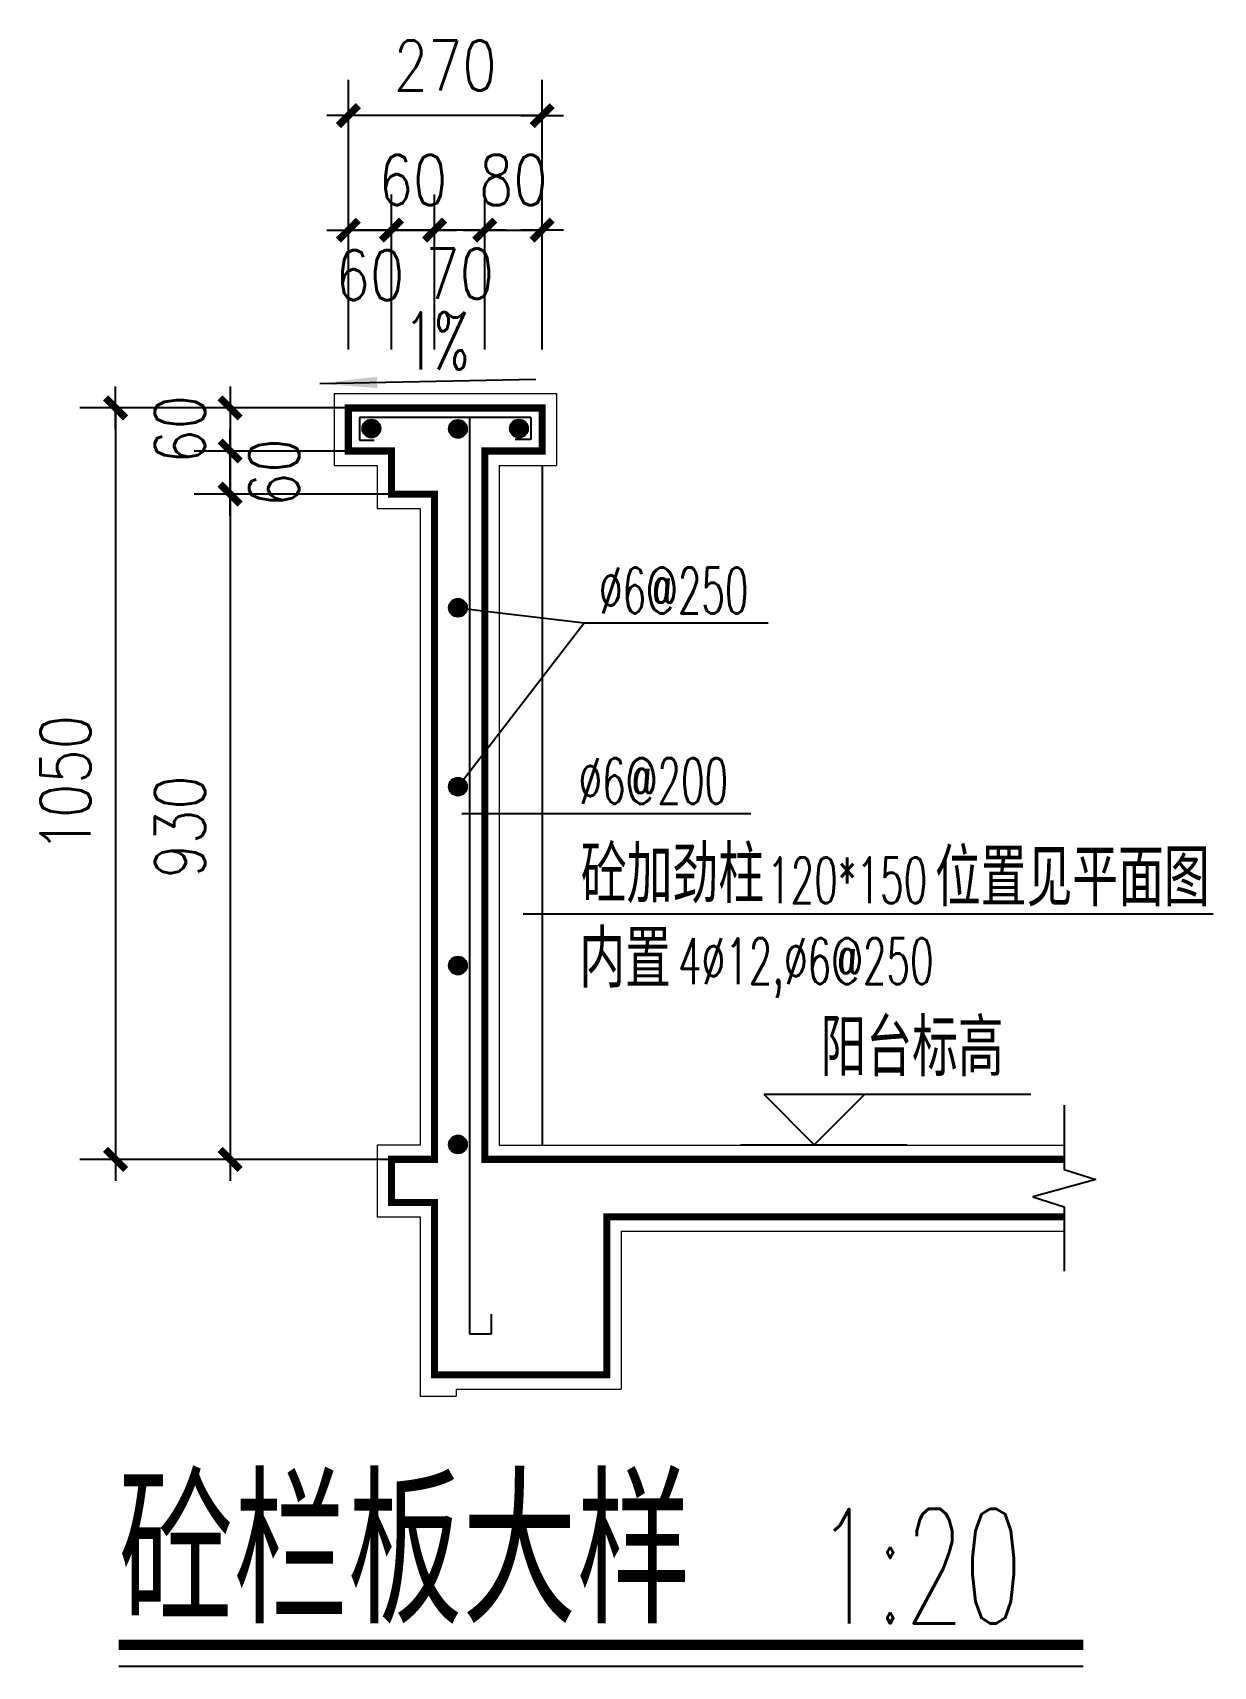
# Model space of a CAD drawing. Extents: x -56448 to -54798, y -795814 to -793531.
import ezdxf
from ezdxf.enums import TextEntityAlignment as Align

# ---------------------------------------------------------------- set-up
doc = ezdxf.new("R2010")
doc.units = 0
doc.header["$LTSCALE"] = 1000
doc.layers.get('0').update_dxf_attribs({"linetype": 'CONTINUOUS'})
doc.layers.get('Defpoints').update_dxf_attribs({"linetype": 'CONTINUOUS'})
for name, color, linetype in [('LINE', 3, 'CONTINUOUS'), ('OTHER', 7, 'CONTINUOUS'), ('PUB_DIM', 3, 'CONTINUOUS'), ('PUB_TEXT', 7, 'CONTINUOUS'), ('PUB_WALL', 9, 'CONTINUOUS'), ('S_FLOOR', 2, 'CONTINUOUS'), ('WALL', 255, 'CONTINUOUS')]:
    doc.layers.add(name, color=color, linetype=linetype)
doc.layers.add('WINDOW', color=4, linetype='CONTINUOUS', lineweight=20)
doc.styles.add('_HZTXT', font='txt.shx', dxfattribs={"width": 0.8, "bigfont": 'HZTXT.shx'})
doc.styles.add('_SIMPLEX', font='SIMPLEX.shx', dxfattribs={"width": 0.6})
doc.styles.add('DIM_FONT', font='SIMPLEX', dxfattribs={"width": 0.8})
doc.dimstyles.new('DIMN20', dxfattribs={"dimscale": 0.2, "dimtxt": 350, "dimasz": 1, "dimexe": 250, "dimexo": 300, "dimgap": 175, "dimtad": 1, "dimdec": 0, "dimzin": 0, "dimdsep": 46, "dimtxsty": 'DIM_FONT', "dimblk": '_DIMX', "dimcen": 0.09, "dimclrt": 7, "dimadec": 0, "dimazin": 0, "dimtfac": 1, "dimtdec": 0, "dimtix": 1, "dimtmove": 2, "dimatfit": 3, "dimldrblk": '_DIMX', "dimfxl": 1, "dimtolj": 1, "dimtzin": 0, "dimarcsym": 0})

# ---------------------------------------------------------------- blocks, each defined once
blk = doc.blocks.new('_DIMX')
blk.add_line((-150, 0), (150, 0))
at = {"const_width": 50}
blk.add_lwpolyline([(-70, -70), (70, 70)], dxfattribs=at)
blk = doc.blocks.new('*D15')
at = {"layer": 'Defpoints', "color": 0}
for p in [(-56007.1, -793646.5, 0), (-56007.1, -793873.4, 0), (-55736.3, -793873.4, 0)]:
    blk.add_point(p, dxfattribs=at)
at = {"layer": 'PUB_DIM', "color": 0, "lineweight": -2}
for p, q in [((-56007.1, -793813.4, 0), (-56007.1, -793596.5, 0)), ((-55736.3, -793813.4, 0), (-55736.3, -793596.5, 0)), ((-55736.5, -793646.5, 0), (-56006.9, -793646.5, 0))]:
    blk.add_line(p, q, dxfattribs=at)
at = {"layer": 'PUB_DIM', "color": 0, "lineweight": -2, "xscale": 0.2, "yscale": 0.2, "zscale": 0.2, "rotation": 180}
blk.add_blockref('_DIMX', (-56007.1, -793646.5, 0), dxfattribs=at)
at = {"layer": 'PUB_DIM', "color": 0, "lineweight": -2, "xscale": 0.2, "yscale": 0.2, "zscale": 0.2}
blk.add_blockref('_DIMX', (-55736.3, -793646.5, 0), dxfattribs=at)
at = {"layer": 'PUB_DIM', "color": 7, "insert": (-55871.7, -793576.5, 0), "char_height": 70, "attachment_point": 5, "style": 'DIM_FONT'}
blk.add_mtext('\\A1;270', dxfattribs=at)
blk = doc.blocks.new('*D16')
at = {"layer": 'Defpoints', "color": 0}
for p in [(-56007.1, -793806.5, 0), (-56007.1, -794033.4, 0), (-55946.9, -794033.4, 0)]:
    blk.add_point(p, dxfattribs=at)
at = {"layer": 'PUB_DIM', "color": 0, "lineweight": -2}
for p, q in [((-56007.1, -793973.4, 0), (-56007.1, -793756.5, 0)), ((-55946.9, -793973.4, 0), (-55946.9, -793756.5, 0)), ((-56007.3, -793806.5, 0), (-56007.5, -793806.5, 0)), ((-55946.9, -793806.5, 0), (-56007.1, -793806.5, 0)), ((-55946.7, -793806.5, 0), (-55946.5, -793806.5, 0))]:
    blk.add_line(p, q, dxfattribs=at)
at = {"layer": 'PUB_DIM', "color": 0, "lineweight": -2, "xscale": 0.2, "yscale": 0.2, "zscale": 0.2}
blk.add_blockref('_DIMX', (-56007.1, -793806.5, 0), dxfattribs=at)
at = {"layer": 'PUB_DIM', "color": 0, "lineweight": -2, "xscale": 0.2, "yscale": 0.2, "zscale": 0.2, "rotation": 180}
blk.add_blockref('_DIMX', (-55946.9, -793806.5, 0), dxfattribs=at)
at = {"layer": 'PUB_DIM', "color": 7, "insert": (-55977, -793869.5, 0), "char_height": 70, "attachment_point": 5, "style": 'DIM_FONT'}
blk.add_mtext('\\A1;60', dxfattribs=at)
blk = doc.blocks.new('*D17')
at = {"layer": 'Defpoints', "color": 0}
for p in [(-55883.8, -794175.4, 0), (-56172.5, -795105.2, 0), (-55883.8, -795105.2, 0)]:
    blk.add_point(p, dxfattribs=at)
at = {"layer": 'PUB_DIM', "color": 0, "lineweight": -2}
for p, q in [((-55943.8, -794175.4, 0), (-56222.5, -794175.4, 0)), ((-56172.5, -794175.6, 0), (-56172.5, -795105, 0)), ((-55943.8, -795105.2, 0), (-56222.5, -795105.2, 0))]:
    blk.add_line(p, q, dxfattribs=at)
at = {"layer": 'PUB_DIM', "color": 0, "lineweight": -2, "xscale": 0.2, "yscale": 0.2, "zscale": 0.2}
for p, rotation in [((-56172.5, -794175.4, 0), 90), ((-56172.5, -795105.2, 0), 270)]:
    blk.add_blockref('_DIMX', p, dxfattribs=dict(at, rotation=rotation))
at = {"layer": 'PUB_DIM', "color": 7, "insert": (-56242.5, -794640.3, 0), "char_height": 70, "attachment_point": 5, "rotation": 90, "style": 'DIM_FONT'}
blk.add_mtext('\\A1;930', dxfattribs=at)
blk = doc.blocks.new('*D18')
at = {"layer": 'Defpoints', "color": 0}
for p in [(-55883.8, -794115.2, 0), (-56172.5, -794175.4, 0), (-55883.8, -794175.4, 0)]:
    blk.add_point(p, dxfattribs=at)
at = {"layer": 'PUB_DIM', "color": 0, "lineweight": -2}
for p, q in [((-55943.8, -794115.2, 0), (-56222.5, -794115.2, 0)), ((-56172.5, -794115, 0), (-56172.5, -794114.8, 0)), ((-56172.5, -794115.2, 0), (-56172.5, -794175.4, 0)), ((-55943.8, -794175.4, 0), (-56222.5, -794175.4, 0)), ((-56172.5, -794175.6, 0), (-56172.5, -794175.8, 0))]:
    blk.add_line(p, q, dxfattribs=at)
at = {"layer": 'PUB_DIM', "color": 0, "lineweight": -2, "xscale": 0.2, "yscale": 0.2, "zscale": 0.2}
for p, rotation in [((-56172.5, -794115.2, 0), 270), ((-56172.5, -794175.4, 0), 90)]:
    blk.add_blockref('_DIMX', p, dxfattribs=dict(at, rotation=rotation))
at = {"layer": 'PUB_DIM', "color": 7, "insert": (-56110.8, -794145.3, 0), "char_height": 70, "attachment_point": 5, "rotation": 90, "style": 'DIM_FONT'}
blk.add_mtext('\\A1;60', dxfattribs=at)
blk = doc.blocks.new('*D19')
at = {"layer": 'Defpoints', "color": 0}
for p in [(-55883.8, -794055, 0), (-56172.5, -794115.2, 0), (-55883.8, -794115.2, 0)]:
    blk.add_point(p, dxfattribs=at)
at = {"layer": 'PUB_DIM', "color": 0, "lineweight": -2}
for p, q in [((-55943.8, -794055, 0), (-56222.5, -794055, 0)), ((-56172.5, -794054.8, 0), (-56172.5, -794054.6, 0)), ((-56172.5, -794055, 0), (-56172.5, -794115.2, 0)), ((-55943.8, -794115.2, 0), (-56222.5, -794115.2, 0)), ((-56172.5, -794115.4, 0), (-56172.5, -794115.6, 0))]:
    blk.add_line(p, q, dxfattribs=at)
at = {"layer": 'PUB_DIM', "color": 0, "lineweight": -2, "xscale": 0.2, "yscale": 0.2, "zscale": 0.2}
for p, rotation in [((-56172.5, -794055, 0), 270), ((-56172.5, -794115.2, 0), 90)]:
    blk.add_blockref('_DIMX', p, dxfattribs=dict(at, rotation=rotation))
at = {"layer": 'PUB_DIM', "color": 7, "insert": (-56242.5, -794085.1, 0), "char_height": 70, "attachment_point": 5, "rotation": 90, "style": 'DIM_FONT'}
blk.add_mtext('\\A1;60', dxfattribs=at)
blk = doc.blocks.new('_ARROW')
blk.add_solid([(0, 0), (-1, 0.1), (-1, -0.1)])
blk = doc.blocks.new('*D20')
at = {"layer": 'Defpoints', "color": 0}
for p in [(-56043.8, -794055, 0), (-56332.5, -795105.2, 0), (-56043.8, -795105.2, 0)]:
    blk.add_point(p, dxfattribs=at)
at = {"layer": 'PUB_DIM', "color": 0, "lineweight": -2}
for p, q in [((-56103.8, -794055, 0), (-56382.5, -794055, 0)), ((-56332.5, -794055.2, 0), (-56332.5, -795105, 0)), ((-56103.8, -795105.2, 0), (-56382.5, -795105.2, 0))]:
    blk.add_line(p, q, dxfattribs=at)
at = {"layer": 'PUB_DIM', "color": 0, "lineweight": -2, "xscale": 0.2, "yscale": 0.2, "zscale": 0.2}
for p, rotation in [((-56332.5, -794055, 0), 90), ((-56332.5, -795105.2, 0), 270)]:
    blk.add_blockref('_DIMX', p, dxfattribs=dict(at, rotation=rotation))
at = {"layer": 'PUB_DIM', "color": 7, "insert": (-56402.5, -794580.1, 0), "char_height": 70, "attachment_point": 5, "rotation": 90, "style": 'DIM_FONT'}
blk.add_mtext('\\A1;1050', dxfattribs=at)
blk = doc.blocks.new('A$C1A033C7C')
at = {"layer": 'PUB_DIM'}
blk.add_hatch(color=256, dxfattribs=at).paths.add_polyline_path([(0, 12.6, 1), (25.2, 12.6, 1)])
blk.add_circle((12.6, 12.6), 12.6, dxfattribs=at)
blk = doc.blocks.new('A$C67EF7FA2')
at = {"layer": 'S_FLOOR'}
blk.add_blockref('A$C1A033C7C', (0, 0), dxfattribs=at)
blk = doc.blocks.new('*D21')
at = {"layer": 'Defpoints', "color": 0}
for p in [(-55886.7, -793806.5, 0), (-55886.7, -794033.4, 0), (-55816.5, -794033.4, 0)]:
    blk.add_point(p, dxfattribs=at)
at = {"layer": 'PUB_DIM', "color": 0, "lineweight": -2}
for p, q in [((-55886.7, -793973.4, 0), (-55886.7, -793756.5, 0)), ((-55816.5, -793973.4, 0), (-55816.5, -793756.5, 0)), ((-55886.9, -793806.5, 0), (-55887.1, -793806.5, 0)), ((-55816.5, -793806.5, 0), (-55886.7, -793806.5, 0)), ((-55816.3, -793806.5, 0), (-55816.1, -793806.5, 0))]:
    blk.add_line(p, q, dxfattribs=at)
at = {"layer": 'PUB_DIM', "color": 0, "lineweight": -2, "xscale": 0.2, "yscale": 0.2, "zscale": 0.2}
blk.add_blockref('_DIMX', (-55886.7, -793806.5, 0), dxfattribs=at)
at = {"layer": 'PUB_DIM', "color": 0, "lineweight": -2, "xscale": 0.2, "yscale": 0.2, "zscale": 0.2, "rotation": 180}
blk.add_blockref('_DIMX', (-55816.5, -793806.5, 0), dxfattribs=at)
at = {"layer": 'PUB_DIM', "color": 7, "insert": (-55851.6, -793867.4, 0), "char_height": 70, "attachment_point": 5, "style": 'DIM_FONT'}
blk.add_mtext('\\A1;70', dxfattribs=at)
blk = doc.blocks.new('*D22')
at = {"layer": 'Defpoints', "color": 0}
for p in [(-55946.9, -793806.5, 0), (-55946.9, -794033.4, 0), (-55886.7, -794033.4, 0)]:
    blk.add_point(p, dxfattribs=at)
at = {"layer": 'PUB_DIM', "color": 0, "lineweight": -2}
for p, q in [((-55946.9, -793973.4, 0), (-55946.9, -793756.5, 0)), ((-55886.7, -793973.4, 0), (-55886.7, -793756.5, 0)), ((-55947.1, -793806.5, 0), (-55947.3, -793806.5, 0)), ((-55886.7, -793806.5, 0), (-55946.9, -793806.5, 0)), ((-55886.5, -793806.5, 0), (-55886.3, -793806.5, 0))]:
    blk.add_line(p, q, dxfattribs=at)
at = {"layer": 'PUB_DIM', "color": 0, "lineweight": -2, "xscale": 0.2, "yscale": 0.2, "zscale": 0.2}
blk.add_blockref('_DIMX', (-55946.9, -793806.5, 0), dxfattribs=at)
at = {"layer": 'PUB_DIM', "color": 0, "lineweight": -2, "xscale": 0.2, "yscale": 0.2, "zscale": 0.2, "rotation": 180}
blk.add_blockref('_DIMX', (-55886.7, -793806.5, 0), dxfattribs=at)
at = {"layer": 'PUB_DIM', "color": 7, "insert": (-55916.8, -793736.5, 0), "char_height": 70, "attachment_point": 5, "style": 'DIM_FONT'}
blk.add_mtext('\\A1;60', dxfattribs=at)
blk = doc.blocks.new('*D23')
at = {"layer": 'Defpoints', "color": 0}
for p in [(-55736.3, -793806.5, 0), (-55816.5, -794033.4, 0), (-55736.3, -794033.4, 0)]:
    blk.add_point(p, dxfattribs=at)
at = {"layer": 'PUB_DIM', "color": 0, "lineweight": -2}
for p, q in [((-55816.5, -793973.4, 0), (-55816.5, -793756.5, 0)), ((-55736.3, -793973.4, 0), (-55736.3, -793756.5, 0)), ((-55816.7, -793806.5, 0), (-55816.9, -793806.5, 0)), ((-55816.5, -793806.5, 0), (-55736.3, -793806.5, 0)), ((-55736.1, -793806.5, 0), (-55735.9, -793806.5, 0))]:
    blk.add_line(p, q, dxfattribs=at)
at = {"layer": 'PUB_DIM', "color": 0, "lineweight": -2, "xscale": 0.2, "yscale": 0.2, "zscale": 0.2}
blk.add_blockref('_DIMX', (-55816.5, -793806.5, 0), dxfattribs=at)
at = {"layer": 'PUB_DIM', "color": 0, "lineweight": -2, "xscale": 0.2, "yscale": 0.2, "zscale": 0.2, "rotation": 180}
blk.add_blockref('_DIMX', (-55736.3, -793806.5, 0), dxfattribs=at)
at = {"layer": 'PUB_DIM', "color": 7, "insert": (-55776.4, -793736.5, 0), "char_height": 70, "attachment_point": 5, "style": 'DIM_FONT'}
blk.add_mtext('\\A1;80', dxfattribs=at)

msp = doc.modelspace()

# ---------------------------------------------------------------- linework, layer by layer
at = {"layer": 'LINE'}
for p, q in [((-55991.8, -794068.3, 0), (-55991.8, -794100, 0)), ((-55752.3, -794068.3, 0), (-55991.8, -794068.3, 0)), ((-55837.9, -794068.3, 0), (-55837.9, -795349, 0)), ((-55752.3, -794068.3, 0), (-55752.3, -794099.3, 0)), ((-55991.8, -794100, 0), (-55970.9, -794100, 0)), ((-55752.3, -794099.3, 0), (-55774.2, -794099.3, 0)), ((-55736.2, -794135.3, 0), (-55736.2, -795085.2, 0)), ((-55854.2, -794334.3, 0), (-55677.5, -794355.5, 0)), ((-55854.2, -794584.3, 0), (-55677.5, -794355.5, 0)), ((-55677.5, -794355.5, 0), (-55420.5, -794355.5, 0)), ((-55459.1, -795084.7, 0), (-55226, -795084.7, 0)), ((-55806.9, -795349, 0), (-55806.9, -795321.7, 0)), ((-55837.9, -795349, 0), (-55806.9, -795349, 0))]:
    msp.add_line(p, q, dxfattribs=at)
at = {"layer": 'OTHER'}
for p, q in [((-55006.6, -795029.2, 0), (-55006.6, -795119.4, 0)), ((-55006.6, -795119.4, 0), (-54962.6, -795133.4, 0)), ((-54962.6, -795133.4, 0), (-55050.6, -795157.4, 0)), ((-55050.6, -795157.4, 0), (-55006.6, -795171.4, 0)), ((-55006.6, -795171.4, 0), (-55006.6, -795261.5, 0))]:
    msp.add_line(p, q, dxfattribs=at)
at = {"layer": 'PUB_DIM'}
for p, q in [((-55848.5, -794621.8, 0), (-55444.7, -794621.8, 0)), ((-54798.2, -794762.6, 0), (-55762.6, -794762.6, 0)), ((-55355.9, -795084.7, 0), (-55425.9, -795014.7, 0)), ((-55053.3, -795014.7, 0), (-55425.9, -795014.7, 0)), ((-55285.9, -795014.7, 0), (-55355.9, -795084.7, 0))]:
    msp.add_line(p, q, dxfattribs=at)
at = {"layer": 'PUB_DIM', "elevation": 0}
msp.add_lwpolyline([(-56046.9, -794021), (-55745.1, -794014.6)], dxfattribs=at)
at = {"layer": 'PUB_TEXT', "const_width": 14, "elevation": 0}
msp.add_lwpolyline([(-56328.1, -795783.6), (-54980, -795783.6)], dxfattribs=at)
at = {"layer": 'PUB_TEXT', "elevation": 0}
msp.add_lwpolyline([(-56328.1, -795813.6), (-54980, -795813.6)], dxfattribs=at)
at = {"layer": 'PUB_WALL', "const_width": 10, "elevation": 0}
msp.add_lwpolyline([(-55006.6, -795185.5), (-55646, -795185.5), (-55646, -795406.2), (-55886.7, -795406.2), (-55886.7, -795165.4), (-55946.9, -795165.4), (-55946.9, -795105.2), (-55886.7, -795105.2), (-55886.7, -794175.4), (-55946.9, -794175.4), (-55946.9, -794115.2), (-56007.1, -794115.2), (-56007.1, -794055), (-55736.3, -794055), (-55736.3, -794115.2), (-55816.5, -794115.2), (-55816.5, -795105.2), (-55006.6, -795105.2)], dxfattribs=at)
at = {"layer": 'WALL'}
for p, q in [((-56007.1, -794055, 0), (-55736.3, -794055, 0)), ((-56007.1, -794055, 0), (-56007.1, -794115.2, 0)), ((-55736.3, -794055, 0), (-55736.3, -794115.2, 0)), ((-56007.1, -794115.2, 0), (-55946.9, -794115.2, 0)), ((-55946.9, -794115.2, 0), (-55946.9, -794175.4, 0)), ((-55816.5, -794115.2, 0), (-55816.5, -795105.2, 0)), ((-55816.5, -794115.2, 0), (-55736.3, -794115.2, 0)), ((-55946.9, -794175.4, 0), (-55886.7, -794175.4, 0)), ((-55886.7, -794175.4, 0), (-55886.7, -795105.2, 0)), ((-55886.7, -795105.2, 0), (-55946.9, -795105.2, 0)), ((-55946.9, -795105.2, 0), (-55946.9, -795165.4, 0)), ((-55816.5, -795105.2, 0), (-55006.6, -795105.2, 0)), ((-55946.9, -795165.4, 0), (-55886.7, -795165.4, 0)), ((-55886.7, -795165.4, 0), (-55886.7, -795406.2, 0)), ((-55646, -795185.5, 0), (-55646, -795406.2, 0)), ((-55646, -795185.5, 0), (-55006.6, -795185.5, 0)), ((-55886.7, -795406.2, 0), (-55646, -795406.2, 0))]:
    msp.add_line(p, q, dxfattribs=at)
at = {"layer": 'WINDOW'}
for p, q in [((-56027.2, -794035, 0), (-55716.2, -794035, 0)), ((-56027.2, -794035, 0), (-56027.2, -794135.3, 0)), ((-55716.2, -794035, 0), (-55716.2, -794135.3, 0)), ((-56027.2, -794135.3, 0), (-55967, -794135.3, 0)), ((-55967, -794135.3, 0), (-55967, -794195.5, 0)), ((-55796.4, -794135.3, 0), (-55796.4, -795085.2, 0)), ((-55796.4, -794135.3, 0), (-55716.2, -794135.3, 0)), ((-55967, -794195.5, 0), (-55906.8, -794195.5, 0)), ((-55906.8, -794195.5, 0), (-55906.8, -795085.2, 0)), ((-55967, -795085.2, 0), (-55967, -795185.5, 0)), ((-55906.8, -795085.2, 0), (-55967, -795085.2, 0)), ((-55796.4, -795085.2, 0), (-55006.6, -795085.2, 0)), ((-55967, -795185.5, 0), (-55906.8, -795185.5, 0)), ((-55906.8, -795185.5, 0), (-55906.8, -795436.3, 0)), ((-55625.9, -795205.5, 0), (-55006.6, -795205.5, 0)), ((-55625.9, -795205.5, 0), (-55625.9, -795426.3, 0)), ((-55906.8, -795436.3, 0), (-55856.6, -795436.3, 0)), ((-55856.6, -795426.3, 0), (-55625.9, -795426.3, 0)), ((-55856.6, -795426.3, 0), (-55856.6, -795436.3, 0))]:
    msp.add_line(p, q, dxfattribs=at)

# ---------------------------------------------------------------- block references
at = {"layer": 'LINE'}
for p in [(-55987.5, -794096.4, 0), (-55781.3, -794096.4, 0), (-55866.7, -794096.9, 0), (-55866.7, -794346.9, 0), (-55866.7, -794596.9, 0), (-55866.7, -794846.9, 0), (-55866.7, -795096.9, 0)]:
    msp.add_blockref('A$C67EF7FA2', p, dxfattribs=at)
at = {"layer": 'PUB_DIM', "xscale": 80.00000000000227, "yscale": 80.00000000000227, "zscale": 80.00000000000227, "rotation": 181.2180621220017}
msp.add_blockref('_ARROW', (-56046.9, -794021, 0), dxfattribs=at)

# ---------------------------------------------------------------- texts
at = {"layer": 'PUB_DIM', "style": '_HZTXT', "width": 0.8}
msp.add_text('阳台标高', height=80, dxfattribs=at).set_placement((-55219.2, -794944.7, 0), align=Align.MIDDLE)
at = {"layer": 'PUB_TEXT'}
for s, height, style, width, p in [('1%', 80, '_SIMPLEX', 0.6, (-55928.7, -794001.2, 0)), ('%%c6@250', 64, '_SIMPLEX', 0.6, (-55656.9, -794342.2, 0)), ('%%c6@200', 64, '_SIMPLEX', 0.6, (-55685.4, -794608.3, 0)), ('砼加劲柱', 80, '_HZTXT', 0.8, (-55682.1, -794747.2, 0)), ('位置见平面图', 80, '_HZTXT', 0.8, (-55187.2, -794751.6, 0)), ('120*150', 64, '_SIMPLEX', 0.6, (-55421.9, -794747.2, 0)), ('内置', 80, '_HZTXT', 0.8, (-55684.4, -794865.1, 0)), ('4%%c12,%%c6@250', 64, '_SIMPLEX', 0.6, (-55546.3, -794860.1, 0)), ('砼栏板大样', 200, '_HZTXT', 0.8, (-56328.1, -795753.6, 0)), ('1:20', 160, '_SIMPLEX', 0.6, (-55352.6, -795753.6, 0))]:
    msp.add_text(s, height=height, dxfattribs=dict(at, style=style, width=width)).set_placement(p)

# ---------------------------------------------------------------- dimensions: what is measured, and where the dimension line sits
at = {"layer": 'PUB_DIM'}
dim = msp.add_aligned_dim(p1=(-55736.3, -793873.4, 0), p2=(-56007.1, -793873.4, 0), distance=-226.9, text='270', dimstyle='DIMN20', dxfattribs=at)
dim.commit()
dim.dimension.update_dxf_attribs({"geometry": '*D15', "text_midpoint": (-55871.7, -793576.5, 0)})
for p1, p2, distance, picture, middle in [((-55886.7, -794033.4, 0), (-55946.9, -794033.4, 0), -226.9, '*D22', (-55916.8, -793736.5, 0)), ((-55816.5, -794033.4, 0), (-55736.3, -794033.4, 0), 226.9, '*D23', (-55776.4, -793736.5, 0)), ((-56043.8, -794055, 0), (-56043.8, -795105.2, 0), -288.7, '*D20', (-56402.5, -794580.1, 0)), ((-55883.8, -794055, 0), (-55883.8, -794115.2, 0), -288.7, '*D19', (-56242.5, -794085.1, 0)), ((-55883.8, -794175.4, 0), (-55883.8, -795105.2, 0), -288.7, '*D17', (-56242.5, -794640.3, 0))]:
    dim = msp.add_aligned_dim(p1=p1, p2=p2, distance=distance, dimstyle='DIMN20', dxfattribs=at)
    dim.commit()
    dim.dimension.update_dxf_attribs({"geometry": picture, "text_midpoint": middle})
for base, p1, p2, angle, picture, middle in [((-56007.1, -793806.5, 0), (-55946.9, -794033.4, 0), (-56007.1, -794033.4, 0), 180, '*D16', (-55977, -793869.5, 0)), ((-55886.7, -793806.5, 0), (-55816.5, -794033.4, 0), (-55886.7, -794033.4, 0), 180, '*D21', (-55851.6, -793867.4, 0)), ((-56172.5, -794175.4, 0), (-55883.8, -794115.2, 0), (-55883.8, -794175.4, 0), 270, '*D18', (-56110.8, -794145.3, 0))]:
    dim = msp.add_linear_dim(base=base, p1=p1, p2=p2, angle=angle, dimstyle='DIMN20', dxfattribs=at)
    dim.commit()
    dim.dimension.update_dxf_attribs({"geometry": picture, "text_midpoint": middle, "dimtype": 161})

doc.saveas('drawing.dxf')
